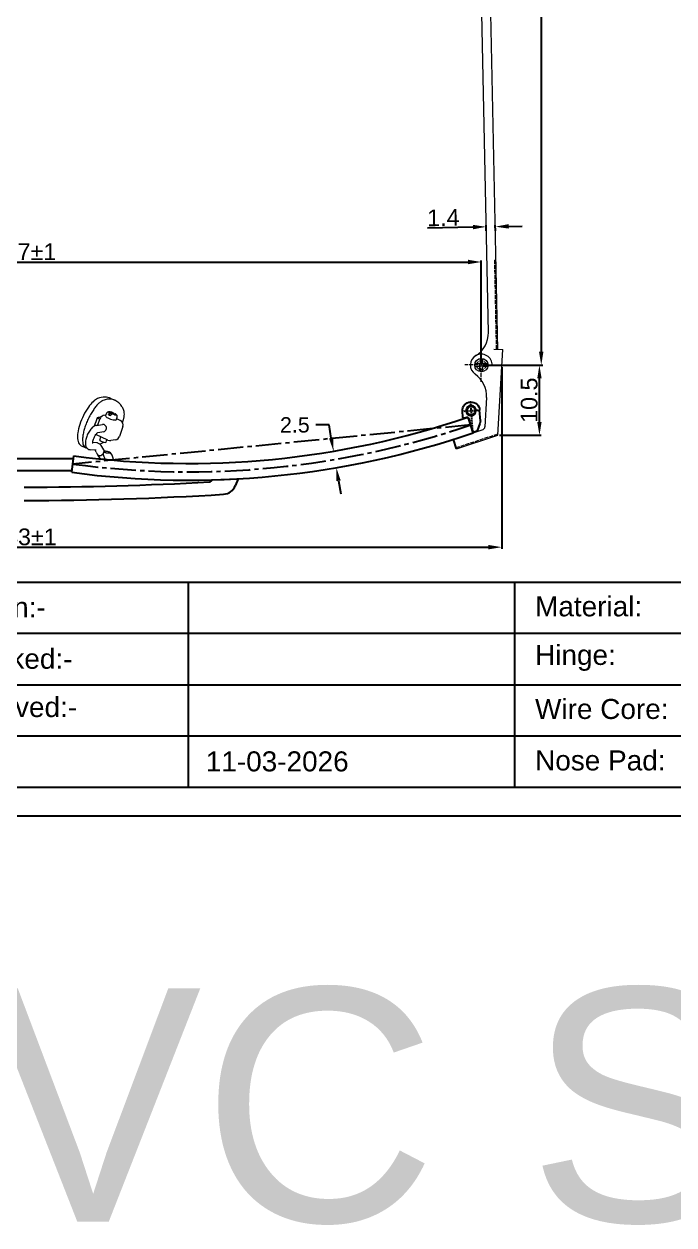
# Model space of a CAD drawing. Header units: millimetres. Extents: x 1448 to 2566, y 1057 to 1416.
# Drawn here: x 1807.6 to 1905.1, y 1057.2 to 1237.3 of the extents above; entities that cross this region are included whole.
import ezdxf

# ---------------------------------------------------------------- set-up
doc = ezdxf.new("R2010")
doc.units = ezdxf.units.MM
for name, pattern in [('ACAD_ISO02W100', [15, 12, -3]), ('CENTER2', [28.575, 19.05, -3.175, 3.175, -3.175]), ('HIDDEN2', [0.1875, 0.125, -0.0625])]:
    doc.linetypes.add(name, pattern=pattern)
for name, color, linetype in [('Center Line', 2, 'CENTER2'), ('Dimension', 3, 'Continuous'), ('Hidden Line', 1, 'HIDDEN2')]:
    doc.layers.add(name, color=color, linetype=linetype)
doc.layers.add('标注', color=4, linetype='Continuous', lineweight=5)
doc.styles.get("Standard").update_dxf_attribs({"font": 'arial.ttf'})
doc.dimstyles.new('Standard$0', dxfattribs={"dimtxt": 2.3, "dimasz": 2, "dimexe": 1, "dimexo": 1, "dimgap": 1, "dimtad": 0, "dimtih": 1, "dimtoh": 1, "dimdec": 1, "dimzin": 0, "dimdsep": 46, "dimtxsty": 'Standard', "dimcen": 0, "dimclrd": 4, "dimclre": 4, "dimclrt": 4, "dimadec": 1, "dimazin": 0, "dimtfac": 1, "dimtdec": 1, "dimtofl": 0, "dimtmove": 0, "dimatfit": 0, "dimfxl": 1, "dimtolj": 1, "dimtzin": 0, "dimarcsym": 0})

# ---------------------------------------------------------------- blocks, each defined once
blk = doc.blocks.new('*D163')
at = {"layer": 'Defpoints', "color": 0, "ltscale": 1000, "transparency": 16777216}
for p in [(1876.23, 1201.61), (1739.03, 1186.14), (1876.23, 1186.14)]:
    blk.add_point(p, dxfattribs=at)
at = {"layer": 'Dimension', "color": 3, "lineweight": -2, "ltscale": 1000, "transparency": 16777216}
for p, q in [((1739.03, 1186.39), (1739.03, 1201.86)), ((1741.03, 1201.61), (1874.23, 1201.61)), ((1876.23, 1186.39), (1876.23, 1201.86))]:
    blk.add_line(p, q, dxfattribs=at)
at = {"layer": 'Dimension', "color": 3, "ltscale": 1000, "transparency": 16777216}
for points in [[(1741.03, 1201.95), (1741.03, 1201.28), (1739.03, 1201.61)], [(1874.23, 1201.95), (1874.23, 1201.28), (1876.23, 1201.61)]]:
    blk.add_solid(points, dxfattribs=at)
at = {"layer": 'Dimension', "ltscale": 1000, "transparency": 16777216, "insert": (1807.63, 1203.14), "char_height": 2.5, "attachment_point": 5}
blk.add_mtext('\\A1;137±1', dxfattribs=at)
blk = doc.blocks.new('*D164')
at = {"layer": 'Defpoints', "color": 0, "ltscale": 1000, "transparency": 16777216}
for p in [(1735.96, 1186.1), (1879.3, 1186.1), (1879.3, 1158.84)]:
    blk.add_point(p, dxfattribs=at)
at = {"layer": 'Dimension', "color": 3, "lineweight": -2, "ltscale": 1000, "transparency": 16777216}
for p, q in [((1735.96, 1185.85), (1735.96, 1158.59)), ((1879.3, 1185.85), (1879.3, 1158.59)), ((1737.96, 1158.84), (1877.3, 1158.84))]:
    blk.add_line(p, q, dxfattribs=at)
at = {"layer": 'Dimension', "color": 3, "ltscale": 1000, "transparency": 16777216}
for points in [[(1737.96, 1159.17), (1737.96, 1158.51), (1735.96, 1158.84)], [(1877.3, 1159.17), (1877.3, 1158.51), (1879.3, 1158.84)]]:
    blk.add_solid(points, dxfattribs=at)
at = {"layer": 'Dimension', "ltscale": 1000, "transparency": 16777216, "insert": (1807.69, 1160.37), "char_height": 2.5, "attachment_point": 5}
blk.add_mtext('\\A1;143±1', dxfattribs=at)
blk = doc.blocks.new('叶子2')
at = {"lineweight": 9}
for p, q in [((0.73, 4.54), (1.37, 4.31)), ((0.24, 1.97), (-0.18, 1.86)), ((0.21, 1.84), (0.3, 2.22)), ((0.89, 2.15), (0.6, 2.09)), ((0.93, 2.34), (0.67, 2.44)), ((0.76, 2.41), (0.78, 2.49)), ((0.79, 2.31), (0.93, 2.34)), ((0.86, 2.48), (1.13, 2.38)), ((0.93, 2.34), (0.89, 2.15)), ((1.08, 2.19), (0.91, 2.25)), ((1.08, 2.19), (1.13, 2.38)), ((1.37, 2.25), (1.08, 2.19)), ((1.13, 2.38), (1.27, 2.41)), ((1.27, 2.22), (1.13, 2.19)), ((1.54, 2.12), (1.27, 2.22)), ((1.46, 2.25), (1.44, 2.15)), ((1.61, 2.29), (1.46, 2.25)), ((1.46, 2.25), (1.73, 2.16)), ((1.86, 1.43), (1.96, 1.81)), ((-1.03, 1.45), (-0.61, 1.3)), ((-1.03, 0.3), (-0.14, 0.53)), ((-0.68, 1.06), (-0.86, 0.35)), ((2.46, 1.37), (1.9, 1.57)), ((2.94, 0.48), (2.57, -1.03)), ((0.89, -1.73), (-0.98, -1.07)), ((-0.74, -0.76), (0.14, -0.53)), ((-0.33, -1.83), (-0.21, -1.34)), ((0.64, -2.07), (0.73, -1.68)), ((2.02, -1.58), (1.33, -1.75)), ((-3.02, -2.93), (-2.38, -3.16)), ((-0.74, -3.41), (-1.61, -3.41)), ((-0.75, -2.31), (-1.36, -2.31)), ((-0.71, -3.68), (-0.86, -3.42)), ((0.4, -3.26), (0.05, -2.77)), ((0.5, -3.41), (0.4, -3.26)), ((0.45, -3.58), (0.43, -3.67)), ((0.43, -3.67), (0.45, -3.58)), ((0.43, -3.67), (0.45, -3.58)), ((1.04, -4.65), (0.8, -4.65)), ((1.92, -4.65), (1.04, -4.65)), ((1.92, -4.65), (1.92, -4.64))]:
    blk.add_line(p, q, dxfattribs=at)
for centre, start, end in [((2.21, 0.66), 346.1477, 70.4316), ((1.14, -1.03), 250.4316, 284.3671), ((1.84, -0.85), 284.3671, 346.1477)]:
    blk.add_arc(centre, 0.75, start, end, dxfattribs=at)
for centre, major_axis, ratio, start_param, end_param in [((-0.36, 1.15), (-0.251, -0.707), 0.385695, 3.395514, 4.966311), ((1.04, 1.64), (-0.825, 0.204), 0.231766, 0, 3.141593), ((1.15, 2.11), (0.809, -0.199), 0.231766, 4.016366, 4.501389), ((1.15, 2.11), (0.809, -0.199), 0.231766, 1.243928, 1.359797), ((28.3, -9.9), (8.43, -32.92), 0.893042, 4.144821, 4.1853), ((28.92, -8.94), (-33, 8.14), 0.231766, 5.864145, 5.903449), ((0, 0), (0.136, -0.533), 0.893042, 0, 3.141593), ((-0.73, -0.36), (-0.251, -0.707), 0.385695, 6.258977, 6.283185), ((0.15, -1.95), (-0.485, 0.12), 0.231766, 0, 3.141593), ((-0.05, -3.58), (-0.45, -0.317), 0.791256, 2.413882, 3.141593), ((-0.05, -3.58), (0.45, 0.317), 0.791256, 5.555475, 6.283185), ((-0.08, -3.67), (0.45, 0.317), 0.791256, 3.100833, 3.984679), ((-0.08, -3.67), (0.45, 0.317), 0.791256, 3.984679, 5.555475), ((1.08, -12.21), (0, -8.61), 0.406737, 3.051385, 3.065442), ((1.32, -5.53), (0, -1.9), 0.406737, 2.106861, 3.051385), ((1.92, -4.41), (0, 0.23), 0.406737, 3.141593, 3.989243)]:
    blk.add_ellipse(centre, major_axis=major_axis, ratio=ratio, start_param=start_param, end_param=end_param, dxfattribs=at)
for points, knots in [([(-1.24, 4.32), (-1.44, 4.21), (-1.64, 4.05), (-2.08, 3.55), (-2.29, 3.26), (-2.72, 2.52), (-2.93, 2.08), (-3.29, 1.15), (-3.44, 0.68), (-3.64, -0.23), (-3.7, -0.65), (-3.74, -1.37), (-3.73, -1.67), (-3.62, -2.26), (-3.51, -2.52), (-3.26, -2.8), (-3.15, -2.88), (-3.02, -2.93)], [0, 0, 0, 0, 1.138786, 1.138786, 2.246978, 2.246978, 3.517949, 3.517949, 4.756091, 4.756091, 5.93681, 5.93681, 6.943136, 6.943136, 8.196848, 8.196848, 8.90953, 8.90953, 8.90953, 8.90953]), ([(-0.4, 4.11), (-0.44, 4.09), (-0.48, 4.06), (-0.63, 3.96), (-0.75, 3.86), (-0.99, 3.61), (-1.11, 3.47), (-1.35, 3.15), (-1.47, 2.97), (-1.69, 2.6), (-1.8, 2.4), (-2.02, 1.96), (-2.12, 1.73), (-2.32, 1.25), (-2.41, 1.01), (-2.56, 0.52), (-2.63, 0.28), (-2.69, 0.05), (-2.75, -0.18), (-2.79, -0.42), (-2.87, -0.88), (-2.9, -1.11), (-2.93, -1.54), (-2.93, -1.74), (-2.91, -2.1), (-2.89, -2.27), (-2.83, -2.55), (-2.79, -2.68), (-2.68, -2.9), (-2.62, -2.99), (-2.47, -3.12), (-2.38, -3.16), (-2.26, -3.18), (-2.23, -3.18), (-2.2, -3.18)], [-5.375972, -5.375972, -5.375972, -5.375972, -5.132608, -5.132608, -4.39915, -4.39915, -3.665693, -3.665693, -2.932236, -2.932236, -2.199177, -2.199177, -1.466118, -1.466118, -0.733059, -0.733059, 0, 0, 0, 0.733059, 0.733059, 1.466118, 1.466118, 2.199177, 2.199177, 2.932236, 2.932236, 3.665693, 3.665693, 4.39915, 4.39915, 5.132608, 5.132608, 5.375972, 5.375972, 5.375972, 5.375972]), ([(0.73, 4.54), (0.45, 4.64), (0.16, 4.68), (-0.5, 4.64), (-0.88, 4.52), (-1.24, 4.32)], [0, 0, 0, 0, 1.836258, 1.836258, 4.187428, 4.187428, 4.187428, 4.187428]), ([(2.39, 3.6), (2.37, 3.63), (2.34, 3.66), (2.11, 3.89), (1.91, 4.05), (1.49, 4.28), (1.28, 4.36), (0.8, 4.44), (0.51, 4.43), (0.01, 4.31), (-0.19, 4.22), (-0.4, 4.11)], [9.004309, 9.004309, 9.004309, 9.004309, 9.230601, 9.230601, 10.746927, 10.746927, 12.263252, 12.263252, 14.21317, 14.21317, 15.560174, 15.560174, 15.560174, 15.560174]), ([(1.31, 2.41), (1.23, 2.43), (1.15, 2.45), (1, 2.48), (0.91, 2.49), (0.74, 2.5), (0.68, 2.49), (0.6, 2.48), (0.57, 2.47), (0.54, 2.46), (0.48, 2.44), (0.43, 2.41), (0.37, 2.36), (0.34, 2.32), (0.32, 2.26), (0.31, 2.24), (0.3, 2.22)], [6.304686, 6.304686, 6.304686, 6.304686, 6.688235, 6.688235, 6.992012, 6.992012, 7.21148, 7.21148, 7.321916, 7.321916, 7.321916, 7.578106, 7.578106, 7.868995, 7.868995, 7.991831, 7.991831, 7.991831, 7.991831]), ([(0.59, 2.46), (0.63, 2.47), (0.66, 2.48), (0.72, 2.49), (0.75, 2.49), (0.78, 2.49)], [1.2188337, 1.2188337, 1.2188337, 1.2188337, 1.4078759, 1.4078759, 1.5969181, 1.5969181, 1.5969181, 1.5969181]), ([(0.6, 2.09), (0.6, 2.1), (0.6, 2.1), (0.62, 2.14), (0.64, 2.18), (0.68, 2.23), (0.7, 2.26), (0.74, 2.29), (0.77, 2.31), (0.79, 2.31)], [0.0957204, 0.0957204, 0.0957204, 0.0957204, 0.1096878, 0.1096878, 0.2209819, 0.2209819, 0.3352878, 0.3352878, 0.4552013, 0.4552013, 0.4552013, 0.4552013]), ([(1.13, 2.19), (1.11, 2.18), (1.08, 2.17), (1.04, 2.13), (1.02, 2.11), (0.98, 2.05), (0.96, 2.01), (0.94, 1.98), (0.94, 1.97), (0.94, 1.97)], [1.4231092, 1.4231092, 1.4231092, 1.4231092, 1.5430228, 1.5430228, 1.6573287, 1.6573287, 1.7686227, 1.7686227, 1.7825901, 1.7825901, 1.7825901, 1.7825901]), ([(1.27, 2.41), (1.29, 2.41), (1.31, 2.41), (1.34, 2.39), (1.35, 2.37), (1.37, 2.33), (1.37, 2.29), (1.37, 2.26), (1.37, 2.25), (1.37, 2.25)], [1.4231092, 1.4231092, 1.4231092, 1.4231092, 1.5430228, 1.5430228, 1.6573287, 1.6573287, 1.7686227, 1.7686227, 1.7825901, 1.7825901, 1.7825901, 1.7825901]), ([(1.8, 2.12), (1.77, 2.12), (1.74, 2.11), (1.68, 2.1), (1.64, 2.09), (1.61, 2.08)], [1.2188337, 1.2188337, 1.2188337, 1.2188337, 1.4078759, 1.4078759, 1.5969181, 1.5969181, 1.5969181, 1.5969181]), ([(1.96, 1.81), (1.96, 1.83), (1.96, 1.84), (1.97, 1.9), (1.96, 1.95), (1.94, 2.03), (1.92, 2.07), (1.84, 2.16), (1.81, 2.19), (1.75, 2.23), (1.71, 2.26), (1.66, 2.28)], [5.0467793, 5.0467793, 5.0467793, 5.0467793, 5.1117316, 5.1117316, 5.3106239, 5.3106239, 5.4758433, 5.4758433, 5.6233353, 5.6233353, 5.8376165, 5.8376165, 5.8376165, 5.8376165]), ([(2.75, 3.15), (2.69, 3.23), (2.63, 3.31), (2.52, 3.46), (2.46, 3.53), (2.39, 3.6)], [8.414025, 8.414025, 8.414025, 8.414025, 8.934537, 8.934537, 9.455744, 9.455744, 9.455744, 9.455744]), ([(2.82, 1.1), (2.84, 1.16), (2.86, 1.21), (2.87, 1.27), (2.91, 1.42), (2.94, 1.57), (2.98, 1.88), (2.99, 2.02), (2.99, 2.31), (2.98, 2.44), (2.94, 2.69), (2.91, 2.8), (2.84, 2.99), (2.8, 3.08), (2.75, 3.15)], [-0.184444, -0.184444, -0.184444, -0.184444, 0, 0, 0, 0.472481, 0.472481, 0.944962, 0.944962, 1.417442, 1.417442, 1.889923, 1.889923, 2.345183, 2.345183, 2.345183, 2.345183]), ([(-1.03, 0.3), (-1.11, 0.28), (-1.19, 0.25), (-1.32, 0.18), (-1.37, 0.14), (-1.43, 0.1), (-1.56, -0.01), (-1.7, -0.15), (-1.95, -0.52), (-2.07, -0.74), (-2.25, -1.18), (-2.33, -1.41), (-2.43, -1.86), (-2.46, -2.08), (-2.46, -2.47), (-2.44, -2.64), (-2.36, -2.91), (-2.29, -3.06), (-2.07, -3.28), (-1.97, -3.34), (-1.77, -3.4), (-1.69, -3.41), (-1.61, -3.41)], [9.339297, 9.339297, 9.339297, 9.339297, 9.643122, 9.643122, 9.900916, 9.900916, 9.900916, 10.550265, 10.550265, 11.211374, 11.211374, 11.862952, 11.862952, 12.547367, 12.547367, 13.209442, 13.209442, 13.769091, 13.769091, 14.179393, 14.179393, 14.470814, 14.470814, 14.470814, 14.470814]), ([(-1.34, -2.47), (-1.34, -2.47), (-1.34, -2.47), (-1.34, -2.46), (-1.35, -2.44), (-1.36, -2.36), (-1.36, -2.31), (-1.35, -2.15), (-1.34, -2.05), (-1.3, -1.84), (-1.27, -1.71), (-1.18, -1.47), (-1.13, -1.34), (-1.02, -1.13), (-0.97, -1.03), (-0.87, -0.88), (-0.82, -0.83), (-0.76, -0.77), (-0.74, -0.76), (-0.73, -0.75), (-0.73, -0.75), (-0.73, -0.75)], [3.314748, 3.314748, 3.314748, 3.314748, 3.345298, 3.345298, 3.616796, 3.616796, 3.904852, 3.904852, 4.230506, 4.230506, 4.592736, 4.592736, 4.965646, 4.965646, 5.314783, 5.314783, 5.624271, 5.624271, 5.895836, 5.895836, 5.954527, 5.954527, 5.954527, 5.954527]), ([(-0.86, -3.41), (-0.86, -3.41), (-0.86, -3.41), (-0.86, -3.41), (-0.86, -3.42), (-0.86, -3.42)], [1.50498449, 1.50498449, 1.50498449, 1.50498449, 1.51705927, 1.51705927, 1.54372185, 1.54372185, 1.54372185, 1.54372185]), ([(0.05, -2.77), (-0.02, -2.67), (-0.09, -2.59), (-0.3, -2.41), (-0.44, -2.35), (-0.63, -2.31), (-0.69, -2.3), (-0.75, -2.31)], [0.464052, 0.464052, 0.464052, 0.464052, 0.895621, 0.895621, 1.621414, 1.621414, 1.960405, 1.960405, 1.960405, 1.960405]), ([(-0.26, -2.46), (-0.13, -2.38), (0, -2.29), (0.17, -2.16), (0.22, -2.13), (0.26, -2.09)], [16.5902884, 16.5902884, 16.5902884, 16.5902884, 17.2905996, 17.2905996, 17.5177222, 17.5177222, 17.5177222, 17.5177222]), ([(0.45, -3.58), (0.46, -3.57), (0.46, -3.56), (0.47, -3.55), (0.48, -3.54), (0.49, -3.53), (0.5, -3.53), (0.52, -3.53), (0.54, -3.54), (0.55, -3.55), (0.56, -3.55), (0.56, -3.56)], [0, 0, 0, 0, 0.0462503, 0.0462503, 0.0925006, 0.0925006, 0.1582321, 0.1582321, 0.3168882, 0.3168882, 0.3378396, 0.3378396, 0.3378396, 0.3378396]), ([(0.55, -3.47), (0.55, -3.47), (0.55, -3.46), (0.53, -3.44), (0.51, -3.43), (0.5, -3.41)], [0.9934615, 0.9934615, 0.9934615, 0.9934615, 1.201557, 1.201557, 1.4080814, 1.4080814, 1.4080814, 1.4080814]), ([(1.13, -3.48), (1.02, -3.45), (0.91, -3.44), (0.7, -3.43), (0.61, -3.43), (0.52, -3.44)], [0.305314, 0.305314, 0.305314, 0.305314, 0.956488, 0.956488, 1.460784, 1.460784, 1.460784, 1.460784]), ([(0.56, -3.56), (0.6, -3.58), (0.64, -3.62), (0.75, -3.66), (0.82, -3.68), (0.9, -3.65)], [-1.528038, -1.528038, -1.528038, -1.528038, -0.758514, -0.758514, -0.057949, -0.057949, -0.057949, -0.057949]), ([(1.69, -3.85), (1.62, -3.76), (1.53, -3.68), (1.33, -3.54), (1.23, -3.5), (1.13, -3.48)], [1.2381764, 1.2381764, 1.2381764, 1.2381764, 1.7199238, 1.7199238, 2.1769265, 2.1769265, 2.1769265, 2.1769265]), ([(-0.71, -3.68), (-0.67, -3.75), (-0.64, -3.81), (-0.57, -3.91), (-0.55, -3.94), (-0.53, -3.98)], [0.4447076, 0.4447076, 0.4447076, 0.4447076, 0.7732064, 0.7732064, 0.9484004, 0.9484004, 0.9484004, 0.9484004]), ([(-0.53, -3.98), (-0.4, -4.17), (-0.27, -4.34), (-0.07, -4.55), (-0.02, -4.6), (0.04, -4.65)], [0, 0, 0, 0, 1.021823, 1.021823, 1.386926, 1.386926, 1.386926, 1.386926]), ([(0.8, -4.65), (0.74, -4.65), (0.68, -4.65), (0.56, -4.65), (0.51, -4.65), (0.41, -4.65), (0.38, -4.65), (0.31, -4.65), (0.28, -4.65), (0.22, -4.65), (0.2, -4.65), (0.15, -4.65), (0.12, -4.65), (0.08, -4.65), (0.06, -4.65), (0.04, -4.65), (0.04, -4.65), (0.04, -4.65)], [-1.46151, -1.46151, -1.46151, -1.46151, -1.179789, -1.179789, -0.973361, -0.973361, -0.848873, -0.848873, -0.754977, -0.754977, -0.661321, -0.661321, -0.547885, -0.547885, -0.377789, -0.377789, -0.258662, -0.258662, -0.258662, -0.258662]), ([(0.8, -4.65), (0.69, -4.55), (0.61, -4.42), (0.5, -4.19), (0.47, -4.08), (0.43, -3.94), (0.43, -3.89), (0.42, -3.81), (0.42, -3.78), (0.42, -3.73), (0.42, -3.71), (0.42, -3.69), (0.43, -3.68), (0.43, -3.67)], [-1.073899, -1.073899, -1.073899, -1.073899, -0.685848, -0.685848, -0.364651, -0.364651, -0.183756, -0.183756, -0.073623, -0.073623, -0.030309, -0.030309, 0, 0, 0, 0]), ([(0.9, -3.65), (0.98, -3.63), (1.06, -3.61), (1.21, -3.61), (1.27, -3.61), (1.34, -3.63)], [-1.3297, -1.3297, -1.3297, -1.3297, -0.682176, -0.682176, -0.172412, -0.172412, -0.172412, -0.172412])]:
    blk.add_open_spline(points, degree=3, knots=knots, dxfattribs=at)
for points in [[(0.67, 2.44), (0.65, 2.45), (0.62, 2.45), (0.59, 2.46)], [(0.78, 2.49), (0.81, 2.49), (0.84, 2.49), (0.86, 2.48)], [(1.61, 2.08), (1.59, 2.1), (1.56, 2.11), (1.54, 2.12)], [(1.66, 2.28), (1.64, 2.29), (1.63, 2.29), (1.61, 2.29)], [(1.73, 2.16), (1.75, 2.15), (1.78, 2.13), (1.8, 2.12)], [(0.72, -1.73), (0.74, -1.72), (0.75, -1.71), (0.77, -1.69)], [(-2.2, -3.18), (-2.19, -3.18), (-2.17, -3.18), (-2.16, -3.18)]]:
    blk.add_open_spline(points, degree=3, dxfattribs=at)
blk = doc.blocks.new('ET3T23T23T3T3')
for p, q in [((-1.83, 4.17), (-1.83, 4.17)), ((-3.42, 1.59), (-3.26, 3.2)), ((-1.62, 1.91), (-2.29, 0.06)), ((-1.36, 2.03), (-1.03, 1.91)), ((-0.76, 2.08), (-0.68, 2.96)), ((-3.36, 1.16), (-2.98, 0.09)), ((-2.5, -0.07), (-2.81, -0.04))]:
    blk.add_line(p, q)
blk.add_circle((-1.97, 3.08), 0.725)
for centre, radius, start, end in [((-1.97, 3.08), 1.3, 354.589, 174.589), ((-1.43, 1.84), 0.2, 69.589, 159.9898), ((-0.96, 2.1), 0.2, 249.589, 354.589), ((-2.42, 1.5), 1, 174.589, 199.589), ((-2.79, 0.16), 0.2, 199.589, 264.589), ((-2.48, 0.13), 0.2, 264.589, 339.9898)]:
    blk.add_arc(centre, radius, start, end)
at = {"layer": 'Center Line', "ltscale": 0.01}
for p, q in [((-1.84, 4.4), (-2.24, 0.27)), ((-0.88, 2.98), (-3.06, 3.18))]:
    blk.add_line(p, q, dxfattribs=at)
at = {"layer": 'Hidden Line', "ltscale": 3}
for radius in [0.75, 0.6]:
    blk.add_circle((-1.97, 3.08), radius, dxfattribs=at)
blk.add_arc((-1.97, 3.08), 0.7, 247.9875, 191.1906, dxfattribs=at)
blk = doc.blocks.new('*D218')
at = {"layer": 'Defpoints', "color": 0, "transparency": 16777216}
for p in [(1857.94, 1332.33), (1876.23, 1186.14), (1885.22, 1186.14)]:
    blk.add_point(p, dxfattribs=at)
at = {"layer": 'Dimension', "color": 3, "lineweight": -2, "transparency": 16777216}
for p, q in [((1858.19, 1332.33), (1885.47, 1332.33)), ((1885.22, 1330.33), (1885.22, 1188.14)), ((1876.48, 1186.14), (1885.47, 1186.14))]:
    blk.add_line(p, q, dxfattribs=at)
at = {"layer": 'Dimension', "color": 3, "transparency": 16777216}
for points in [[(1884.89, 1330.33), (1885.55, 1330.33), (1885.22, 1332.33)], [(1884.89, 1188.14), (1885.55, 1188.14), (1885.22, 1186.14)]]:
    blk.add_solid(points, dxfattribs=at)
at = {"layer": 'Dimension', "transparency": 16777216, "insert": (1883.69, 1259.23), "char_height": 2.5, "attachment_point": 5, "rotation": 90}
blk.add_mtext('\\A1;146.2', dxfattribs=at)
blk = doc.blocks.new('*D219')
at = {"layer": 'Defpoints', "color": 0, "transparency": 16777216}
for p in [(1876.23, 1186.14), (1884.95, 1186.14), (1878.72, 1175.62)]:
    blk.add_point(p, dxfattribs=at)
at = {"layer": 'Dimension', "color": 3, "lineweight": -2, "transparency": 16777216}
for p, q in [((1876.48, 1186.14), (1885.2, 1186.14)), ((1884.95, 1177.62), (1884.95, 1184.14)), ((1878.97, 1175.62), (1885.2, 1175.62))]:
    blk.add_line(p, q, dxfattribs=at)
at = {"layer": 'Dimension', "color": 3, "transparency": 16777216}
for points in [[(1884.62, 1184.14), (1885.28, 1184.14), (1884.95, 1186.14)], [(1884.62, 1177.62), (1885.28, 1177.62), (1884.95, 1175.62)]]:
    blk.add_solid(points, dxfattribs=at)
at = {"layer": 'Dimension', "transparency": 16777216, "insert": (1883.42, 1180.88), "char_height": 2.5, "attachment_point": 5, "rotation": 90}
blk.add_mtext('\\A1;10.5', dxfattribs=at)
blk = doc.blocks.new('*D222')
at = {"layer": 'Defpoints', "color": 0, "transparency": 16777216}
for p in [(1876.96, 1206.89), (1876.98, 1206.04), (1878.35, 1206.06)]:
    blk.add_point(p, dxfattribs=at)
at = {"layer": 'Dimension', "color": 3, "lineweight": -2, "transparency": 16777216}
for p, q in [((1874.96, 1206.85), (1868.16, 1206.71)), ((1876.98, 1206.29), (1876.96, 1207.14)), ((1878.35, 1206.31), (1878.33, 1207.16)), ((1880.34, 1206.95), (1882.34, 1207))]:
    blk.add_line(p, q, dxfattribs=at)
at = {"layer": 'Dimension', "color": 3, "transparency": 16777216}
for points in [[(1874.96, 1207.18), (1874.97, 1206.51), (1876.96, 1206.89)], [(1880.33, 1207.29), (1880.34, 1206.62), (1878.34, 1206.91)]]:
    blk.add_solid(points, dxfattribs=at)
at = {"layer": 'Dimension', "transparency": 16777216, "insert": (1870.53, 1208.26), "char_height": 2.5, "attachment_point": 5, "rotation": 1.1625}
blk.add_mtext('\\A1;1.4', dxfattribs=at)
blk = doc.blocks.new('*D211')
at = {"color": 3, "lineweight": -2, "ltscale": 1000, "transparency": 16777216}
for p, q in [((1853.39, 1177.17), (1851.39, 1177.17)), ((1853.72, 1175.2), (1853.39, 1177.17)), ((1854.81, 1168.79), (1855.15, 1166.82))]:
    blk.add_line(p, q, dxfattribs=at)
at = {"color": 3, "ltscale": 1000, "transparency": 16777216}
for points in [[(1854.05, 1175.26), (1853.39, 1175.14), (1854.06, 1173.23)], [(1855.14, 1168.85), (1854.48, 1168.74), (1854.48, 1170.76)]]:
    blk.add_solid(points, dxfattribs=at)
at = {"layer": 'Defpoints', "color": 0, "ltscale": 1000, "transparency": 16777216}
for p in [(1854.06, 1173.23), (1854.06, 1173.23), (1854.48, 1170.76)]:
    blk.add_point(p, dxfattribs=at)
at = {"color": 3, "ltscale": 1000, "transparency": 16777216, "insert": (1848.26, 1177.17), "char_height": 2.3, "attachment_point": 5}
blk.add_mtext('\\A1;2.5', dxfattribs=at)

msp = doc.modelspace()

# ---------------------------------------------------------------- linework, layer by layer
at = {"color": 251, "linetype": 'ACAD_ISO02W100', "lineweight": 13, "ltscale": 0.05}
for p, q in [((1878.24498, 1201.84859), (1878.43415, 1201.85256)), ((1878.30698, 1198.89356), (1878.49819, 1198.89757)), ((1878.32558, 1198.00759), (1878.51739, 1198.01161)), ((1876.18444, 1183.64247), (1876.28545, 1188.64145)), ((1878.73444, 1186.09146), (1873.73546, 1186.19247)), ((1872.44926, 1173.77386), (1878.4499, 1175.74554)), ((1878.5034, 1175.57127), (1878.44691, 1175.74456))]:
    msp.add_line(p, q, dxfattribs=at)
for p, q in [((1875.01772, 1175.98618), (1874.2935, 1178.17362)), ((1872.51169, 1173.58385), (1872.04345, 1175.0089)), ((1814.78392, 1170.06625), (1815.11562, 1172.54415)), ((1699.39805, 1122.82038), (2108.65355, 1122.82038))]:
    msp.add_line(p, q)
at = {"color": 1, "ltscale": 1000}
msp.add_line((1835.87713, 1168.94137), (1839.74003, 1169.1017), dxfattribs=at)
at = {"color": 1}
for p, q in [((1839.74003, 1169.1017), (1839.31162, 1168.03067)), ((1835.87713, 1168.94137), (1835.8762, 1168.93905))]:
    msp.add_line(p, q, dxfattribs=at)
msp.add_lwpolyline([(2112.69159, 1118.56132), (2112.69159, 1415.56132), (1692.69159, 1415.56132), (1692.69159, 1118.56132)], close=True)
at = {"color": 251, "linetype": 'ACAD_ISO02W100', "lineweight": 13, "ltscale": 0.05}
for points in [[(1878.73423, 1188.51082), (1878.52483, 1188.51505), (1878.24308, 1201.94247), (1878.44304, 1201.94667)], [(1879.0403, 1175.71044), (1879.04116, 1175.70781)]]:
    msp.add_lwpolyline(points, dxfattribs=at)
for points in [[(1800.19947, 1172.15576), (1815.06363, 1172.15576)], [(1800.44042, 1170.35576), (1814.82267, 1170.35576)], [(1712.21567, 1153.60052), (2108.65355, 1153.60052)], [(1832.24035, 1153.60052), (1832.24035, 1122.82038)], [(1881.20876, 1153.60052), (1881.20876, 1122.82038)], [(1712.21567, 1145.92805), (2008.3461, 1145.92805)], [(1712.21567, 1138.21045), (2061.28614, 1138.21045)], [(1712.21567, 1130.53798), (2008.3461, 1130.53798)]]:
    msp.add_lwpolyline(points)
msp.add_circle((1876.23495, 1186.14196), 0.7, dxfattribs=at)
for centre, radius, start, end in [((1832.33613, 1300.86885), 129.475, 262.3568664, 288.7904984), ((1874.10557, 1178.10518), 0.2, 20.0102285, 108.7904984), ((1832.33613, 1300.86885), 131.975, 262.3572171, 288.8690682)]:
    msp.add_arc(centre, radius, start, end)
at = {"color": 1, "ltscale": 1000}
for centre, radius, start, end in [((1807.63155, 1667.24075), 499.39008, 270, 273.192135), ((1835.41197, 1169.12474), 0.5, 273.192135, 338.1985905), ((1837.45467, 1168.77345), 2, 273.5790864, 338.1985905), ((1807.63155, 1645.57549), 479.73382, 270, 273.5790864)]:
    msp.add_arc(centre, radius, start, end, dxfattribs=at)
at = {"layer": 'Center Line', "ltscale": 0.2}
msp.add_line((1874.65427, 1177.18296), (1814.94977, 1171.3052), dxfattribs=at)
msp.add_arc((1832.33613, 1300.86885), 130.725, 262.3570434, 288.8879736, dxfattribs=at)
at = {"layer": '标注', "color": 0, "lineweight": 13, "ltscale": 5}
for p, q in [((1877.28573, 1191.04282), (1875.83755, 1262.40613)), ((1878.73423, 1188.51082), (1877.13859, 1262.13448)), ((1878.13345, 1188.52296), (1879.43484, 1188.49666)), ((1878.71571, 1175.62236), (1879.43484, 1188.49666)), ((1877.23495, 1186.14062), (1879.30091, 1186.09888)), ((1877.02768, 1181.26315), (1876.78401, 1176.90093)), ((1876.44087, 1176.4538), (1872.04345, 1175.0089)), ((1872.51169, 1173.58385), (1878.71571, 1175.62236))]:
    msp.add_line(p, q, dxfattribs=at)
for points in [[(1876.05478, 1187.1256), (1876.03903, 1186.34596), (1875.25939, 1186.36172)], [(1877.21858, 1186.32213), (1876.43895, 1186.33788), (1876.4547, 1187.11752)], [(1876.0152, 1185.16641), (1876.03095, 1185.94604), (1875.25131, 1185.9618)], [(1877.2105, 1185.92221), (1876.43087, 1185.93796), (1876.41511, 1185.15833)]]:
    msp.add_lwpolyline(points, dxfattribs=at)
msp.add_circle((1876.23495, 1186.14196), 1, dxfattribs=at)
for centre, radius, start, end in [((1873.28656, 1190.96166), 4, 301.455711, 1.1625458), ((1876.23495, 1186.14196), 1.65, 119.0960808, 235.4895398), ((1876.23495, 1186.14196), 1.65, 359.4974798, 119.0960808), ((1873.0339, 1181.48623), 4, 356.8029156, 55.4895398), ((1876.28479, 1176.92881), 0.5, 288.1894321, 356.8029156), ((1878.23552, 1175.99088), 0.5, 288.1894321, 356.8029156)]:
    msp.add_arc(centre, radius, start, end, dxfattribs=at)

# ---------------------------------------------------------------- block references
at = {"rotation": 354.7816149733926}
msp.add_blockref('叶子2', (1819.49733, 1176.70528), dxfattribs=at)
at = {"xscale": -1, "rotation": 358.3034025237171}
msp.add_blockref('ET3T23T23T3T3', (1872.62342, 1176.30457), dxfattribs=at)

# ---------------------------------------------------------------- texts
at = {"attachment_point": 5}
for s, insert, char_height, width in [('Drawn:-', (1803.55295, 1149.79912), 2.999657, 34.3482701), ('\\pxql;Material:', (1901.47317, 1149.94305), 2.9996568, 34.3482701), ('\\pxql;Hinge:', (1901.47317, 1142.22545), 2.9996568, 34.3482701), ('Checked:-', (1805.34964, 1142.08152), 2.999657, 34.3482701), ('Approved:-', (1805.34964, 1134.40905), 2.999657, 34.3482701), ('\\pxql; Wire Core:', (1900.30583, 1134.55298), 2.9996568, 34.3482701), ('11-03-2026', (1845.61767, 1126.69145), 2.999657, 34.3482701), ('\\pxql;Nose Pad:', (1901.47317, 1126.83538), 2.9996568, 34.3482701), ('VC S19005 M', (1953.86157, 1074.92744), 35, 374.0909995)]:
    msp.add_mtext(s, dxfattribs=dict(at, insert=insert, char_height=char_height, width=width))

# ---------------------------------------------------------------- dimensions: what is measured, and where the dimension line sits
at = {"color": 3, "ltscale": 1000}
dim = msp.add_aligned_dim(p1=(1854.47709, 1170.76436), p2=(1854.05767, 1173.22893), distance=0, dimstyle='Standard$0', override={"dimclrd": 3, "dimclre": 3, "dimclrt": 3, "dimfxl": 1.25, "dimarcsym": 2}, dxfattribs=at)
dim.commit()
dim.dimension.update_dxf_attribs({"geometry": '*D211', "text_midpoint": (1848.26467, 1177.17224)})
at = {"layer": 'Dimension'}
for base, p1, picture, middle in [((1885.22001, 1186.14196), (1857.9369, 1332.32594), '*D218', (1883.69357, 1259.23395)), ((1884.95114, 1186.14196), (1878.71571, 1175.62236), '*D219', (1883.42471, 1180.88216))]:
    dim = msp.add_linear_dim(base=base, p1=p1, p2=(1876.23495, 1186.14196), angle=90, dimstyle='Standard$0', override={"dimtxt": 2.5, "dimexe": 0.25, "dimexo": 0.25, "dimgap": 0.25, "dimtad": 1, "dimtih": 0, "dimtoh": 0, "dimclrd": 3, "dimclre": 3, "dimclrt": 256, "dimadec": 2, "dimtdec": 2, "dimatfit": 3}, dxfattribs=at)
    dim.commit()
    dim.dimension.update_dxf_attribs({"geometry": picture, "text_midpoint": middle})
dim = msp.add_aligned_dim(p1=(1878.35382, 1206.06316), p2=(1876.98149, 1206.03531), distance=-0.85133, dimstyle='Standard$0', override={"dimtxt": 2.5, "dimexe": 0.25, "dimexo": 0.25, "dimgap": 0.25, "dimtad": 1, "dimtih": 0, "dimtoh": 0, "dimclrd": 3, "dimclre": 3, "dimclrt": 256, "dimadec": 2, "dimtdec": 2, "dimatfit": 3}, dxfattribs=at)
dim.commit()
dim.dimension.update_dxf_attribs({"geometry": '*D222', "text_midpoint": (1870.53203, 1208.26136)})
at = {"layer": 'Dimension', "color": 40, "ltscale": 1000, "true_color": 0xf8d731}
for base, p1, p2, picture, middle in [((1876.23495, 1201.61315), (1739.02815, 1186.14196), (1876.23495, 1186.14196), '*D163', (1807.63155, 1201.61315)), ((1879.30091, 1158.84077), (1735.96219, 1186.09888), (1879.30091, 1186.09888), '*D164', (1807.69274, 1158.84077))]:
    dim = msp.add_linear_dim(base=base, p1=p1, p2=p2, dimstyle='Standard$0', override={"dimtxt": 2.5, "dimexe": 0.25, "dimexo": 0.25, "dimgap": 0.25, "dimtad": 1, "dimtih": 0, "dimtoh": 0, "dimdec": 0, "dimclrd": 3, "dimclre": 3, "dimclrt": 256, "dimadec": 0, "dimtol": 1, "dimtp": 1, "dimtm": 1, "dimtdec": 0, "dimatfit": 3, "dimfxl": 1.25, "dimarcsym": 2}, dxfattribs=at)
    dim.commit()
    dim.dimension.update_dxf_attribs({"geometry": picture, "text_midpoint": middle, "dimtype": 160})

doc.saveas('drawing.dxf')
